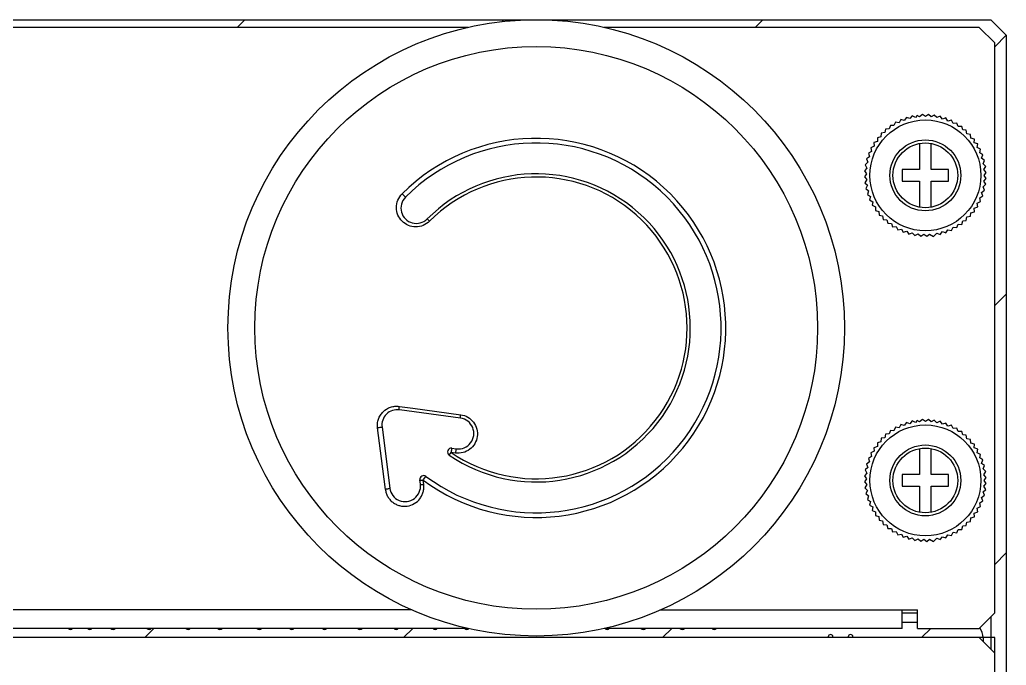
# Model space of a CAD drawing. Header units: millimetres. Extents: x 2890 to 3977, y 86 to 903.
# Drawn here: x 3201.1 to 3265.1, y 781.6 to 823.5 of the extents above; entities that cross this region are included whole.
import ezdxf

# ---------------------------------------------------------------- set-up
doc = ezdxf.new("R2010")
doc.units = ezdxf.units.MM
for name, color, linetype in [('00_COMPONENTS', 7, 'Continuous'), ('03__ASM_ALL_CURVES', 7, 'Continuous'), ('05_ALL_CURVES', 7, 'Continuous')]:
    doc.layers.add(name, color=color, linetype=linetype)

msp = doc.modelspace()

# ---------------------------------------------------------------- linework, layer by layer
at = {"color": 7, "linetype": 'Continuous'}
for p, q in [((3226.133, 812.021), (3225.92, 812.234)), ((3227.695, 810.459), (3227.548, 810.607)), ((3225.74, 798.444), (3226.604, 798.326)), ((3229.706, 797.677), (3225.743, 798.218)), ((3226.604, 798.326), (3229.719, 797.901)), ((3224.577, 795.053), (3224.325, 797.042)), ((3224.616, 797.101), (3225.119, 793.133)), ((3229.151, 795.734), (3229.436, 795.695)), ((3224.831, 793.058), (3224.577, 795.053)), ((3228.976, 795.28), (3229.094, 795.453)), ((3229.38, 795.414), (3229.094, 795.453)), ((3227.315, 793.701), (3227.4, 793.815)), ((3227.4, 793.815), (3227.464, 793.902)), ((3227.103, 793.384), (3227.067, 793.67)), ((3227.285, 793.66), (3227.315, 793.701)), ((3227.321, 793.374), (3227.285, 793.66))]:
    msp.add_line(p, q, dxfattribs=at)
for radius in [20, 18.261]:
    msp.add_circle((3234.619, 803.536), radius, dxfattribs=at)
for centre, radius, start, end in [((3234.619, 803.536), 12.301, 233.40248, 135), ((3234.619, 803.536), 12, 233.40248, 134.9997), ((3234.619, 803.536), 10, 235.65032, 135.00016), ((3234.619, 803.536), 9.791, 235.65032, 135), ((3226.84, 811.314), 1, 134.99636, 314.99844), ((3225.608, 797.227), 1, 82.2297, 187.23071), ((3229.571, 796.686), 1, 262.2278, 82.23051), ((3224.016, 799.842), 2.817, 276.30093, 277.23505), ((3229.117, 795.486), 0.25, 82.23126, 235.65032), ((3232.572, 795.016), 3.505, 172.25412, 172.85053), ((3232.94, 794.965), 3.587, 172.22957, 172.81226), ((3227.315, 793.701), 0.25, 53.40248, 187.23117), ((3226.111, 793.259), 1, 187.22869, 7.23051), ((3227.124, 795.18), 1.529, 274.25354, 276.02403), ((3224.677, 794.632), 1.582, 275.57503, 277.23816)]:
    msp.add_arc(centre, radius, start, end, dxfattribs=at)
for points, knots in [([(3227.695, 810.459), (3227.579, 810.343), (3227.298, 810.155), (3226.803, 810.059), (3226.312, 810.158), (3225.898, 810.436), (3225.62, 810.851), (3225.52, 811.342), (3225.616, 811.836), (3225.804, 812.118), (3225.92, 812.234)], [0, 0, 0, 0, 0.125968, 0.251354, 0.375948, 0.499992, 0.624029, 0.748624, 0.874023, 1, 1, 1, 1]), ([(3224.325, 797.042), (3224.315, 797.138), (3224.311, 797.332), (3224.374, 797.616), (3224.5, 797.877), (3224.74, 798.175), (3225.035, 798.357), (3225.31, 798.431), (3225.453, 798.452), (3225.596, 798.458), (3225.693, 798.452), (3225.74, 798.444)], [0, 0, 0, 0, 0.126151, 0.251777, 0.376802, 0.501559, 0.749438, 0.811944, 0.874484, 0.937233, 1, 1, 1, 1]), ([(3225.743, 798.218), (3225.741, 798.218), (3225.736, 798.224), (3225.731, 798.247), (3225.728, 798.293), (3225.731, 798.362), (3225.736, 798.415), (3225.74, 798.444)], [0, 0, 0, 0, 0.032512, 0.092408, 0.304306, 0.620104, 1, 1, 1, 1]), ([(3229.719, 797.901), (3229.881, 797.879), (3230.201, 797.769), (3230.578, 797.434), (3230.797, 796.98), (3230.825, 796.479), (3230.661, 796.006), (3230.328, 795.631), (3229.878, 795.412), (3229.542, 795.392), (3229.38, 795.414)], [0, 0, 0, 0, 0.125511, 0.251121, 0.376471, 0.501358, 0.625852, 0.750248, 0.874895, 1, 1, 1, 1]), ([(3229.706, 797.677), (3229.705, 797.677), (3229.703, 797.685), (3229.702, 797.696), (3229.702, 797.717), (3229.704, 797.744), (3229.706, 797.777), (3229.711, 797.83), (3229.716, 797.872), (3229.72, 797.901)], [0, 0, 0, 0, 0.023184, 0.07978, 0.17038, 0.292114, 0.44121, 0.612867, 1, 1, 1, 1]), ([(3224.616, 797.101), (3224.616, 797.099), (3224.608, 797.094), (3224.596, 797.089), (3224.573, 797.083), (3224.529, 797.073), (3224.461, 797.06), (3224.402, 797.052), (3224.371, 797.048)], [0, 0, 0, 0, 0.025409, 0.083923, 0.176593, 0.300182, 0.621531, 1, 1, 1, 1]), ([(3229.151, 795.734), (3229.15, 795.734), (3229.147, 795.732), (3229.143, 795.723), (3229.137, 795.702), (3229.129, 795.668), (3229.124, 795.641), (3229.121, 795.626)], [0, 0, 0, 0, 0.02587, 0.079164, 0.277191, 0.590099, 1, 1, 1, 1]), ([(3229.436, 795.695), (3229.434, 795.695), (3229.43, 795.687), (3229.426, 795.675), (3229.42, 795.652), (3229.413, 795.622), (3229.406, 795.585), (3229.396, 795.527), (3229.389, 795.481), (3229.385, 795.45)], [0, 0, 0, 0, 0.023289, 0.081162, 0.173747, 0.297565, 0.448171, 0.620008, 1, 1, 1, 1]), ([(3229.121, 795.626), (3229.119, 795.616), (3229.111, 795.57), (3229.104, 795.524), (3229.099, 795.489)], [0, 0, 0, 0, 0.230554, 1, 1, 1, 1]), ([(3224.831, 793.058), (3224.842, 792.976), (3224.878, 792.814), (3224.98, 792.586), (3225.126, 792.383), (3225.309, 792.211), (3225.522, 792.08), (3225.757, 791.993), (3226.003, 791.954), (3226.331, 791.967), (3226.725, 792.104), (3227.036, 792.379), (3227.208, 792.655), (3227.295, 792.885), (3227.335, 793.128), (3227.33, 793.292), (3227.321, 793.374)], [0, 0, 0, 0, 0.062807, 0.125868, 0.189186, 0.252568, 0.31593, 0.379154, 0.442096, 0.504741, 0.628469, 0.751506, 0.813326, 0.875311, 0.937509, 1, 1, 1, 1]), ([(3225.119, 793.133), (3225.12, 793.13), (3225.114, 793.122), (3225.091, 793.109), (3225.042, 793.093), (3224.966, 793.076), (3224.908, 793.067), (3224.876, 793.063)], [0, 0, 0, 0, 0.034825, 0.096834, 0.312596, 0.628802, 1, 1, 1, 1]), ([(3227.067, 793.67), (3227.068, 793.664), (3227.089, 793.656), (3227.121, 793.653), (3227.175, 793.652), (3227.215, 793.654), (3227.238, 793.656)], [0, 0, 0, 0, 0.093951, 0.29919, 0.610423, 1, 1, 1, 1]), ([(3227.103, 793.384), (3227.104, 793.382), (3227.11, 793.376), (3227.131, 793.37), (3227.175, 793.366), (3227.242, 793.367), (3227.293, 793.371), (3227.321, 793.374)], [0, 0, 0, 0, 0.035574, 0.09642, 0.30704, 0.620487, 1, 1, 1, 1])]:
    msp.add_open_spline(points, degree=3, knots=knots, dxfattribs=at)
at = {"layer": '00_COMPONENTS', "color": 3, "linetype": 'Continuous'}
for p, q in [((3170.119, 823.536), (3264.119, 823.536)), ((3264.119, 823.536), (3265.119, 822.536)), ((3265.119, 822.536), (3265.119, 744.936))]:
    msp.add_line(p, q, dxfattribs=at)
at = {"layer": '00_COMPONENTS', "color": 7, "linetype": 'Continuous'}
for p, q in [((3230.214, 823.036), (3170.869, 823.036)), ((3263.369, 823.036), (3239.023, 823.036)), ((3264.369, 822.036), (3263.369, 823.036)), ((3264.369, 785.036), (3264.369, 822.036)), ((3257.926, 816.884), (3257.834, 816.666)), ((3258.16, 816.85), (3257.926, 816.884)), ((3258.273, 817.058), (3258.16, 816.85)), ((3258.503, 817.001), (3258.273, 817.058)), ((3258.636, 817.197), (3258.503, 817.001)), ((3258.859, 817.117), (3258.636, 817.197)), ((3259.011, 817.3), (3258.859, 817.117)), ((3259.225, 817.198), (3259.011, 817.3)), ((3259.346, 817.318), (3259.225, 817.198)), ((3259.494, 817.235), (3259.346, 817.318)), ((3259.674, 817.389), (3259.494, 817.235)), ((3259.869, 817.253), (3259.674, 817.389)), ((3260.063, 817.389), (3259.869, 817.253)), ((3260.243, 817.235), (3260.063, 817.389)), ((3260.449, 817.351), (3260.243, 817.235)), ((3260.613, 817.18), (3260.449, 817.351)), ((3260.83, 817.275), (3260.613, 817.18)), ((3260.977, 817.089), (3260.83, 817.275)), ((3261.202, 817.163), (3260.977, 817.089)), ((3261.329, 816.963), (3261.202, 817.163)), ((3261.561, 817.014), (3261.329, 816.963)), ((3261.668, 816.802), (3261.561, 817.014)), ((3261.903, 816.831), (3261.668, 816.802)), ((3261.989, 816.61), (3261.903, 816.831)), ((3257.009, 816.172), (3256.984, 815.936)), ((3257.243, 816.207), (3257.009, 816.172)), ((3257.291, 816.439), (3257.243, 816.207)), ((3257.527, 816.451), (3257.291, 816.439)), ((3257.597, 816.677), (3257.527, 816.451)), ((3257.834, 816.666), (3257.597, 816.677)), ((3262.226, 816.615), (3261.989, 816.61)), ((3262.29, 816.387), (3262.226, 816.615)), ((3262.527, 816.369), (3262.29, 816.387)), ((3262.568, 816.135), (3262.527, 816.369)), ((3262.801, 816.094), (3262.568, 816.135)), ((3256.753, 815.641), (3256.53, 815.561)), ((3256.53, 815.561), (3256.552, 815.325)), ((3256.754, 815.878), (3256.753, 815.641)), ((3256.984, 815.936), (3256.754, 815.878)), ((3259.494, 815.502), (3259.494, 813.811)), ((3260.244, 813.811), (3260.244, 815.502)), ((3262.819, 815.858), (3262.801, 816.094)), ((3263.048, 815.794), (3262.819, 815.858)), ((3263.042, 815.557), (3263.048, 815.794)), ((3263.263, 815.471), (3263.042, 815.557)), ((3256.383, 814.991), (3256.179, 814.869)), ((3256.179, 814.869), (3256.247, 814.642)), ((3256.552, 815.325), (3256.338, 815.224)), ((3256.338, 815.224), (3256.383, 814.991)), ((3263.235, 815.235), (3263.263, 815.471)), ((3263.446, 815.128), (3263.235, 815.235)), ((3263.395, 814.897), (3263.446, 815.128)), ((3263.595, 814.769), (3263.395, 814.897)), ((3256.146, 814.281), (3255.971, 814.122)), ((3256.247, 814.642), (3256.057, 814.501)), ((3256.057, 814.501), (3256.146, 814.281)), ((3263.521, 814.544), (3263.595, 814.769)), ((3263.708, 814.398), (3263.521, 814.544)), ((3263.612, 814.181), (3263.708, 814.398)), ((3256.081, 813.912), (3255.922, 813.737)), ((3255.922, 813.737), (3256.053, 813.539)), ((3255.971, 814.122), (3256.081, 813.912)), ((3258.369, 813.811), (3258.369, 813.061)), ((3259.494, 813.811), (3258.369, 813.811)), ((3261.369, 813.811), (3260.244, 813.811)), ((3261.369, 813.061), (3261.369, 813.811)), ((3263.784, 814.017), (3263.612, 814.181)), ((3263.667, 813.81), (3263.784, 814.017)), ((3263.822, 813.63), (3263.667, 813.81)), ((3263.686, 813.436), (3263.822, 813.63)), ((3256.053, 813.539), (3255.912, 813.348)), ((3255.912, 813.348), (3256.061, 813.164)), ((3256.061, 813.164), (3255.939, 812.961)), ((3255.939, 812.961), (3256.106, 812.792)), ((3258.369, 813.061), (3259.494, 813.061)), ((3259.494, 813.061), (3259.494, 811.37)), ((3260.244, 811.37), (3260.244, 813.061)), ((3260.244, 813.061), (3261.369, 813.061)), ((3263.667, 813.062), (3263.822, 813.242)), ((3263.784, 812.855), (3263.667, 813.062)), ((3263.822, 813.242), (3263.686, 813.436)), ((3256.106, 812.792), (3256.005, 812.578)), ((3256.005, 812.578), (3256.187, 812.427)), ((3256.187, 812.427), (3256.108, 812.203)), ((3263.521, 812.328), (3263.708, 812.474)), ((3263.595, 812.103), (3263.521, 812.328)), ((3263.612, 812.691), (3263.784, 812.855)), ((3263.708, 812.474), (3263.612, 812.691)), ((3256.108, 812.203), (3256.304, 812.071)), ((3256.304, 812.071), (3256.246, 811.841)), ((3256.246, 811.841), (3256.455, 811.728)), ((3256.455, 811.728), (3256.42, 811.493)), ((3263.235, 811.637), (3263.446, 811.744)), ((3263.395, 811.975), (3263.595, 812.103)), ((3263.446, 811.744), (3263.395, 811.975)), ((3256.42, 811.493), (3256.639, 811.402)), ((3256.639, 811.402), (3256.627, 811.165)), ((3256.627, 811.165), (3256.854, 811.095)), ((3256.854, 811.095), (3256.866, 810.858)), ((3262.801, 810.778), (3262.819, 811.014)), ((3262.819, 811.014), (3263.048, 811.078)), ((3263.042, 811.315), (3263.263, 811.401)), ((3263.048, 811.078), (3263.042, 811.315)), ((3263.263, 811.401), (3263.235, 811.637)), ((3256.866, 810.858), (3257.098, 810.811)), ((3257.098, 810.811), (3257.133, 810.576)), ((3257.133, 810.576), (3257.369, 810.552)), ((3257.369, 810.552), (3257.426, 810.322)), ((3262.226, 810.257), (3262.29, 810.485)), ((3262.29, 810.485), (3262.527, 810.503)), ((3262.527, 810.503), (3262.568, 810.737)), ((3262.568, 810.737), (3262.801, 810.778)), ((3257.426, 810.322), (3257.663, 810.32)), ((3257.663, 810.32), (3257.743, 810.097)), ((3257.743, 810.097), (3257.979, 810.119)), ((3257.979, 810.119), (3258.081, 809.905)), ((3258.081, 809.905), (3258.314, 809.95)), ((3258.314, 809.95), (3258.435, 809.747)), ((3258.435, 809.747), (3258.663, 809.814)), ((3258.663, 809.814), (3258.804, 809.624)), ((3260.83, 809.597), (3260.977, 809.783)), ((3260.977, 809.783), (3261.202, 809.71)), ((3261.202, 809.71), (3261.329, 809.909)), ((3261.329, 809.909), (3261.561, 809.858)), ((3261.561, 809.858), (3261.668, 810.07)), ((3261.668, 810.07), (3261.903, 810.041)), ((3261.903, 810.041), (3261.989, 810.262)), ((3261.989, 810.262), (3262.226, 810.257)), ((3258.804, 809.624), (3259.023, 809.714)), ((3259.023, 809.714), (3259.183, 809.538)), ((3259.183, 809.538), (3259.392, 809.649)), ((3259.392, 809.649), (3259.568, 809.49)), ((3259.568, 809.49), (3259.766, 809.62)), ((3259.766, 809.62), (3259.956, 809.479)), ((3259.956, 809.479), (3260.14, 809.629)), ((3260.14, 809.629), (3260.402, 809.472)), ((3260.402, 809.472), (3260.613, 809.692)), ((3260.613, 809.692), (3260.83, 809.597)), ((3259.674, 797.589), (3259.494, 797.435)), ((3259.869, 797.453), (3259.674, 797.589)), ((3260.063, 797.589), (3259.869, 797.453)), ((3260.243, 797.435), (3260.063, 797.589)), ((3257.926, 797.084), (3257.834, 796.866)), ((3258.16, 797.05), (3257.926, 797.084)), ((3258.273, 797.258), (3258.16, 797.05)), ((3258.503, 797.201), (3258.273, 797.258)), ((3258.636, 797.397), (3258.503, 797.201)), ((3258.859, 797.317), (3258.636, 797.397)), ((3259.011, 797.5), (3258.859, 797.317)), ((3259.225, 797.398), (3259.011, 797.5)), ((3259.346, 797.518), (3259.225, 797.398)), ((3259.494, 797.435), (3259.346, 797.518)), ((3260.449, 797.551), (3260.243, 797.435)), ((3260.613, 797.38), (3260.449, 797.551)), ((3260.83, 797.475), (3260.613, 797.38)), ((3260.977, 797.289), (3260.83, 797.475)), ((3261.202, 797.363), (3260.977, 797.289)), ((3261.329, 797.163), (3261.202, 797.363)), ((3261.561, 797.214), (3261.329, 797.163)), ((3261.668, 797.002), (3261.561, 797.214)), ((3261.903, 797.031), (3261.668, 797.002)), ((3261.989, 796.81), (3261.903, 797.031)), ((3257.009, 796.372), (3256.984, 796.136)), ((3257.243, 796.407), (3257.009, 796.372)), ((3257.291, 796.639), (3257.243, 796.407)), ((3257.527, 796.651), (3257.291, 796.639)), ((3257.597, 796.877), (3257.527, 796.651)), ((3257.834, 796.866), (3257.597, 796.877)), ((3262.226, 796.815), (3261.989, 796.81)), ((3262.29, 796.587), (3262.226, 796.815)), ((3262.527, 796.569), (3262.29, 796.587)), ((3262.568, 796.335), (3262.527, 796.569)), ((3262.801, 796.294), (3262.568, 796.335)), ((3262.819, 796.058), (3262.801, 796.294)), ((3256.753, 795.841), (3256.53, 795.761)), ((3256.53, 795.761), (3256.552, 795.525)), ((3256.754, 796.078), (3256.753, 795.841)), ((3256.984, 796.136), (3256.754, 796.078)), ((3259.494, 795.702), (3259.494, 794.011)), ((3260.244, 794.011), (3260.244, 795.702)), ((3263.048, 795.994), (3262.819, 796.058)), ((3263.042, 795.757), (3263.048, 795.994)), ((3263.263, 795.671), (3263.042, 795.757)), ((3263.235, 795.435), (3263.263, 795.671)), ((3256.383, 795.191), (3256.179, 795.069)), ((3256.179, 795.069), (3256.247, 794.842)), ((3256.552, 795.525), (3256.338, 795.424)), ((3256.338, 795.424), (3256.383, 795.191)), ((3263.446, 795.328), (3263.235, 795.435)), ((3263.395, 795.097), (3263.446, 795.328)), ((3263.595, 794.969), (3263.395, 795.097)), ((3256.146, 794.481), (3255.971, 794.322)), ((3256.247, 794.842), (3256.057, 794.701)), ((3256.057, 794.701), (3256.146, 794.481)), ((3263.521, 794.744), (3263.595, 794.969)), ((3263.708, 794.598), (3263.521, 794.744)), ((3263.612, 794.381), (3263.708, 794.598)), ((3263.784, 794.217), (3263.612, 794.381)), ((3256.053, 793.739), (3255.912, 793.548)), ((3256.081, 794.112), (3255.922, 793.937)), ((3255.922, 793.937), (3256.053, 793.739)), ((3255.971, 794.322), (3256.081, 794.112)), ((3258.369, 794.011), (3258.369, 793.261)), ((3259.494, 794.011), (3258.369, 794.011)), ((3261.369, 794.011), (3260.244, 794.011)), ((3261.369, 793.261), (3261.369, 794.011)), ((3263.667, 794.01), (3263.784, 794.217)), ((3263.822, 793.83), (3263.667, 794.01)), ((3263.686, 793.636), (3263.822, 793.83)), ((3255.912, 793.548), (3256.061, 793.364)), ((3256.061, 793.364), (3255.939, 793.161)), ((3255.939, 793.161), (3256.106, 792.992)), ((3258.369, 793.261), (3259.494, 793.261)), ((3259.494, 793.261), (3259.494, 791.57)), ((3260.244, 791.57), (3260.244, 793.261)), ((3260.244, 793.261), (3261.369, 793.261)), ((3263.667, 793.262), (3263.822, 793.442)), ((3263.784, 793.055), (3263.667, 793.262)), ((3263.822, 793.442), (3263.686, 793.636)), ((3256.106, 792.992), (3256.005, 792.778)), ((3256.005, 792.778), (3256.187, 792.627)), ((3256.187, 792.627), (3256.108, 792.403)), ((3263.521, 792.528), (3263.708, 792.674)), ((3263.595, 792.303), (3263.521, 792.528)), ((3263.612, 792.891), (3263.784, 793.055)), ((3263.708, 792.674), (3263.612, 792.891)), ((3256.108, 792.403), (3256.304, 792.271)), ((3256.304, 792.271), (3256.246, 792.041)), ((3256.246, 792.041), (3256.455, 791.928)), ((3256.455, 791.928), (3256.42, 791.693)), ((3263.235, 791.837), (3263.446, 791.944)), ((3263.263, 791.601), (3263.235, 791.837)), ((3263.395, 792.175), (3263.595, 792.303)), ((3263.446, 791.944), (3263.395, 792.175)), ((3256.42, 791.693), (3256.639, 791.602)), ((3256.639, 791.602), (3256.627, 791.365)), ((3256.627, 791.365), (3256.854, 791.295)), ((3256.854, 791.295), (3256.866, 791.058)), ((3262.801, 790.978), (3262.819, 791.214)), ((3262.819, 791.214), (3263.048, 791.278)), ((3263.042, 791.515), (3263.263, 791.601)), ((3263.048, 791.278), (3263.042, 791.515)), ((3256.866, 791.058), (3257.098, 791.011)), ((3257.098, 791.011), (3257.133, 790.776)), ((3257.133, 790.776), (3257.369, 790.752)), ((3257.369, 790.752), (3257.426, 790.522)), ((3262.226, 790.457), (3262.29, 790.685)), ((3262.29, 790.685), (3262.527, 790.703)), ((3262.527, 790.703), (3262.568, 790.937)), ((3262.568, 790.937), (3262.801, 790.978)), ((3257.426, 790.522), (3257.663, 790.52)), ((3257.663, 790.52), (3257.743, 790.297)), ((3257.743, 790.297), (3257.979, 790.319)), ((3257.979, 790.319), (3258.081, 790.105)), ((3258.081, 790.105), (3258.314, 790.15)), ((3258.314, 790.15), (3258.435, 789.947)), ((3258.435, 789.947), (3258.663, 790.014)), ((3258.663, 790.014), (3258.804, 789.824)), ((3258.804, 789.824), (3259.023, 789.914)), ((3259.023, 789.914), (3259.183, 789.738)), ((3260.402, 789.672), (3260.613, 789.892)), ((3260.613, 789.892), (3260.83, 789.797)), ((3260.83, 789.797), (3260.977, 789.983)), ((3260.977, 789.983), (3261.202, 789.91)), ((3261.202, 789.91), (3261.329, 790.109)), ((3261.329, 790.109), (3261.561, 790.058)), ((3261.561, 790.058), (3261.668, 790.27)), ((3261.668, 790.27), (3261.903, 790.241)), ((3261.903, 790.241), (3261.989, 790.462)), ((3261.989, 790.462), (3262.226, 790.457)), ((3259.183, 789.738), (3259.392, 789.849)), ((3259.392, 789.849), (3259.568, 789.69)), ((3259.568, 789.69), (3259.766, 789.82)), ((3259.766, 789.82), (3259.956, 789.679)), ((3259.956, 789.679), (3260.14, 789.829)), ((3260.14, 789.829), (3260.402, 789.672)), ((3226.558, 785.236), (3174.869, 785.236)), ((3242.68, 785.236), (3259.369, 785.236)), ((3258.369, 784.036), (3258.369, 785.236)), ((3259.369, 784.036), (3259.369, 785.236)), ((3263.369, 784.036), (3264.369, 785.036)), ((3264.119, 784.786), (3264.119, 782.686)), ((3230.214, 784.036), (3175.869, 784.036)), ((3258.369, 784.036), (3239.023, 784.036)), ((3259.369, 784.036), (3263.369, 784.036)), ((3263.369, 783.436), (3170.869, 783.436)), ((3264.369, 782.436), (3263.369, 783.436)), ((3264.369, 765.236), (3264.369, 782.436))]:
    msp.add_line(p, q, dxfattribs=at)
at = {"layer": '00_COMPONENTS', "color": 142, "linetype": 'Continuous', "true_color": 0x0099cc}
for p, q in [((3258.369, 784.433), (3259.369, 784.433)), ((3263.615, 783.433), (3263.615, 783.19))]:
    msp.add_line(p, q, dxfattribs=at)
at = {"layer": '00_COMPONENTS', "color": 40, "linetype": 'Continuous'}
for p, q in [((3264.369, 783.436), (3263.369, 783.436)), ((3264.369, 782.436), (3264.369, 783.436))]:
    msp.add_line(p, q, dxfattribs=at)
at = {"layer": '00_COMPONENTS', "color": 7, "linetype": 'Continuous'}
for centre, radius in [((3259.869, 813.436), 3.6), ((3259.869, 813.436), 2.3), ((3259.869, 813.436), 2.1), ((3259.869, 793.636), 3.6), ((3259.869, 793.636), 2.3), ((3259.869, 793.636), 2.1)]:
    msp.add_circle(centre, radius, dxfattribs=at)
for centre, radius, start, end in [((3262.615, 783.433), 2, 41.01254, 41.9024), ((3204.405, 784.108), 0.152, 208.3694, 331.6306), ((3205.663, 784.108), 0.152, 208.3694, 331.6306), ((3207.164, 784.108), 0.152, 208.3694, 331.6306), ((3209.512, 784.108), 0.152, 208.3694, 331.6306), ((3212.04, 784.108), 0.152, 208.3694, 331.6306), ((3214.101, 784.108), 0.152, 208.3694, 331.6306), ((3216.657, 784.108), 0.152, 208.3694, 331.6306), ((3218.769, 784.108), 0.152, 208.3694, 331.6306), ((3220.879, 784.108), 0.152, 208.3694, 331.6306), ((3223.186, 784.108), 0.152, 208.3694, 331.6306), ((3225.534, 784.108), 0.152, 208.3694, 331.6306), ((3228.062, 784.108), 0.152, 208.3694, 331.6306), ((3230.123, 784.108), 0.152, 208.3694, 331.6306), ((3239.224, 784.108), 0.152, 208.3694, 331.6306), ((3241.572, 784.108), 0.152, 208.3694, 331.6306), ((3244.099, 784.108), 0.152, 208.3694, 331.6306), ((3246.161, 784.108), 0.152, 208.3694, 331.6306), ((3253.724, 783.486), 0.152, 0, 180), ((3255.015, 783.486), 0.152, 0, 180)]:
    msp.add_arc(centre, radius, start, end, dxfattribs=at)
at = {"layer": '00_COMPONENTS', "color": 142, "linetype": 'Continuous', "true_color": 0x0099cc}
msp.add_arc((3262.615, 783.433), 1, 0, 38.86269, dxfattribs=at)
at = {"layer": '03__ASM_ALL_CURVES', "color": 40, "linetype": 'Continuous'}
msp.add_line((3258.369, 785.036), (3259.369, 785.036), dxfattribs=at)
at = {"layer": '05_ALL_CURVES', "color": 2, "linetype": 'Continuous'}
for p, q in [((3215.216, 823.036), (3215.716, 823.536)), ((3232.38, 823.4), (3232.517, 823.536)), ((3248.818, 823.036), (3249.318, 823.536)), ((3264.369, 821.786), (3265.119, 822.536)), ((3264.369, 804.985), (3265.119, 805.735)), ((3264.369, 788.184), (3265.119, 788.934)), ((3209.218, 783.436), (3209.818, 784.036)), ((3226.019, 783.436), (3226.619, 784.036)), ((3242.819, 783.436), (3243.419, 784.036)), ((3259.62, 783.436), (3260.22, 784.036))]:
    msp.add_line(p, q, dxfattribs=at)

doc.saveas('drawing.dxf')
